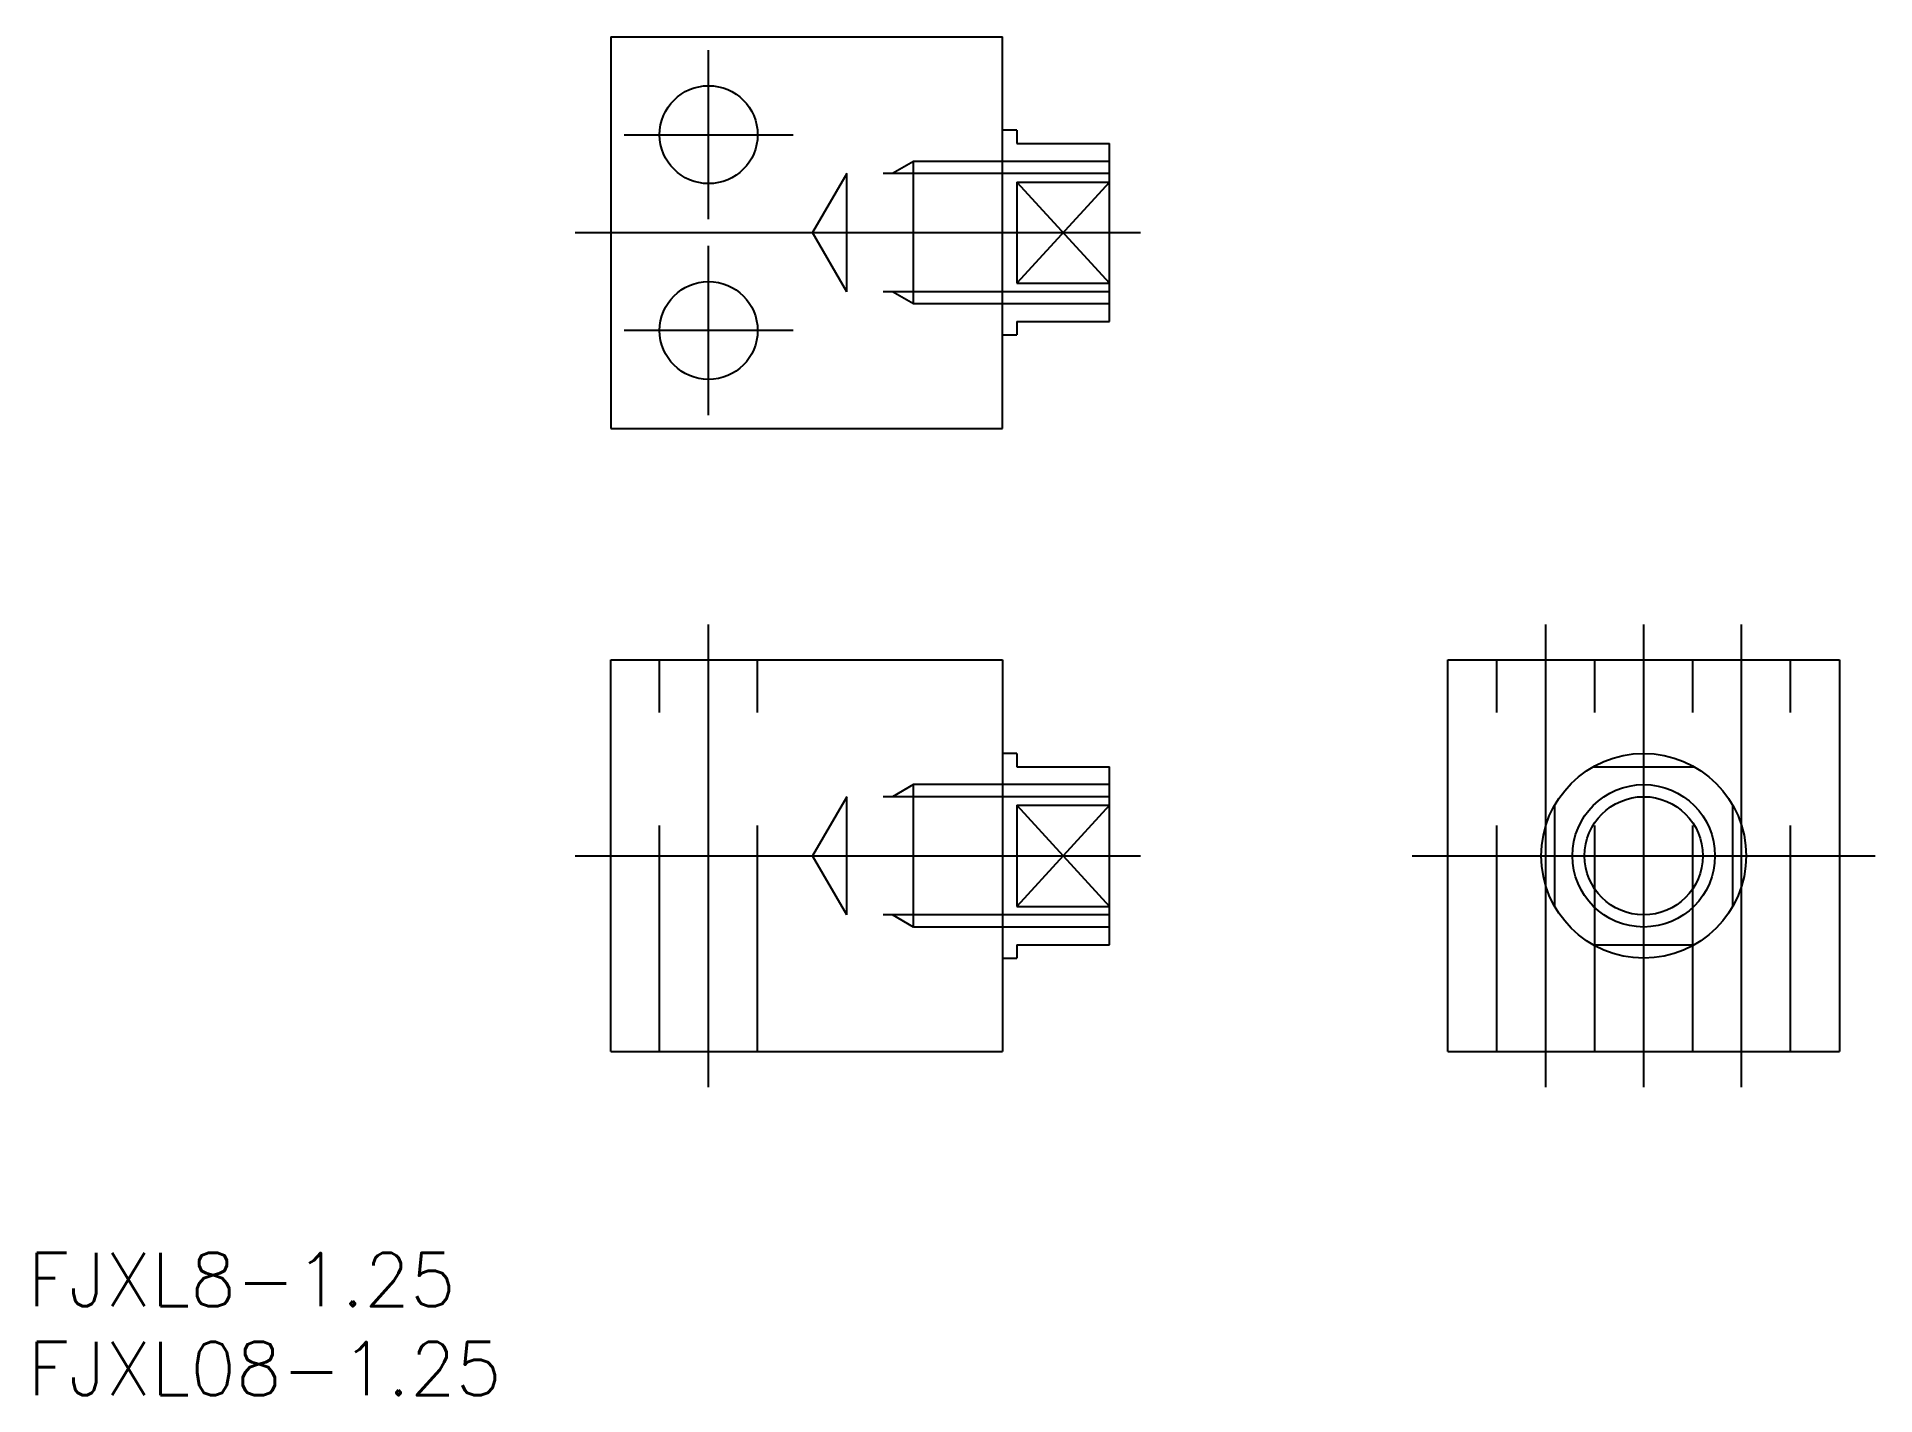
# Model space of a CAD drawing. Extents: x -90 to 13, y -30 to 46.
import ezdxf

# ---------------------------------------------------------------- set-up
doc = ezdxf.new("R2010")
doc.units = 0
doc.linetypes.add('CENTER', pattern=[50.8, 31.75, -6.35, 6.35, -6.35])
doc.linetypes.add('DASHED', pattern=[19.05, 12.7, -6.35])
doc.layers.get('0').update_dxf_attribs({"linetype": 'CONTINUOUS'})
doc.layers.add('CENTER', color=1, linetype='CENTER')
doc.styles.get("Standard").update_dxf_attribs({"font": 'txt.shx', "height": 3, "bigfont": 'bigfont.shx'})

msp = doc.modelspace()

# ---------------------------------------------------------------- linework, layer by layer
at = {"color": 7, "linetype": 'CONTINUOUS'}
for p, q in [((-58, 46), (-58, 24)), ((-58, 46), (-36, 46)), ((-36, 24), (-36, 46)), ((-35.2, 40.75), (-36, 40.75)), ((-35.2, 40.75), (-35.2, 40)), ((-35.2, 40), (-30, 40)), ((-30, 30), (-30, 40)), ((-35.2, 37.84), (-30, 37.84)), ((-35.2, 37.84), (-35.2, 32.16)), ((-35.2, 32.16), (-30, 32.16)), ((-35.2, 30), (-30, 30)), ((-35.2, 30), (-35.2, 29.25)), ((-36, 29.25), (-35.2, 29.25)), ((-58, 24), (-36, 24)), ((-58, -11), (-58, 11)), ((-58, 11), (-36, 11)), ((-36, 11), (-36, -11)), ((-11, -11), (-11, 11)), ((-11, 11), (11, 11)), ((11, 11), (11, -11)), ((-35.2, 5.75), (-36, 5.75)), ((-35.2, 5.75), (-35.2, 5)), ((-35.2, 5), (-30, 5)), ((-30, -5), (-30, 5)), ((-2.84, 5), (2.84, 5)), ((-35.2, 2.84), (-30, 2.84)), ((-35.2, 2.84), (-35.2, -2.84)), ((-5, 2.84), (-5, -2.84)), ((5, -2.84), (5, 2.84)), ((-35.2, -2.84), (-30, -2.84)), ((-35.2, -5), (-30, -5)), ((-35.2, -5), (-35.2, -5.75)), ((-2.84, -5), (2.84, -5)), ((-36, -5.75), (-35.2, -5.75)), ((-58, -11), (-36, -11)), ((-11, -11), (11, -11))]:
    msp.add_line(p, q, dxfattribs=at)
at = {"color": 3, "linetype": 'DASHED'}
for p, q in [((-44.75, 38.32), (-46.67, 35)), ((-30, 38.32), (-44.75, 38.32)), ((-44.75, 31.68), (-44.75, 38.32)), ((-41, 39), (-42.17, 38.32)), ((-30, 39), (-41, 39)), ((-41, 31), (-41, 39)), ((-44.75, 31.68), (-46.67, 35)), ((-30, 31.68), (-44.75, 31.68)), ((-41, 31), (-42.17, 31.68)), ((-30, 31), (-41, 31)), ((-55.25, -11), (-55.25, 11)), ((-49.75, -11), (-49.75, 11)), ((-8.25, -11), (-8.25, 11)), ((-2.75, -11), (-2.75, 11)), ((2.75, -11), (2.75, 11)), ((8.25, -11), (8.25, 11)), ((-44.75, 3.32), (-46.67, 0)), ((-30, 3.32), (-44.75, 3.32)), ((-44.75, -3.32), (-44.75, 3.32)), ((-41, 4), (-42.17, 3.32)), ((-30, 4), (-41, 4)), ((-41, -4), (-41, 4)), ((-44.75, -3.32), (-46.67, 0)), ((-30, -3.32), (-44.75, -3.32)), ((-41, -4), (-42.17, -3.32)), ((-30, -4), (-41, -4))]:
    msp.add_line(p, q, dxfattribs=at)
at = {"color": 3, "linetype": 'CONTINUOUS'}
for p, q in [((-35.2, 37.84), (-30, 32.16)), ((-30, 37.84), (-35.2, 32.16)), ((-30, 2.84), (-35.2, -2.84)), ((-35.2, 2.84), (-30, -2.84))]:
    msp.add_line(p, q, dxfattribs=at)
at = {"color": 7, "linetype": 'CONTINUOUS'}
for centre, radius in [((-52.5, 40.5), 2.75), ((-52.5, 29.5), 2.75), ((0, 0), 5.75), ((0, 0), 3.32)]:
    msp.add_circle(centre, radius, dxfattribs=at)
at = {"color": 3, "linetype": 'CONTINUOUS'}
msp.add_circle((0, 0), 4, dxfattribs=at)
at = {"layer": 'CENTER', "color": 1, "linetype": 'CENTER'}
for p, q in [((-52.5, 35.75), (-52.5, 45.25)), ((-57.25, 40.5), (-47.75, 40.5)), ((-60, 35), (-28, 35)), ((-52.5, 24.75), (-52.5, 34.25)), ((-47.75, 29.5), (-57.25, 29.5)), ((-52.5, -13), (-52.5, 13)), ((-5.5, -13), (-5.5, 13)), ((0, -13), (0, 13)), ((5.5, -13), (5.5, 13)), ((-60, 0), (-28, 0)), ((-13, 0), (13, 0))]:
    msp.add_line(p, q, dxfattribs=at)

# ---------------------------------------------------------------- texts
at = {"color": 7, "linetype": 'CONTINUOUS'}
for s, p in [('FJXL8-1.25', (-90.74, -25.3)), ('FJXL08-1.25', (-90.74, -30.3))]:
    msp.add_text(s, height=3, dxfattribs=at).set_placement(p)

doc.saveas('drawing.dxf')
